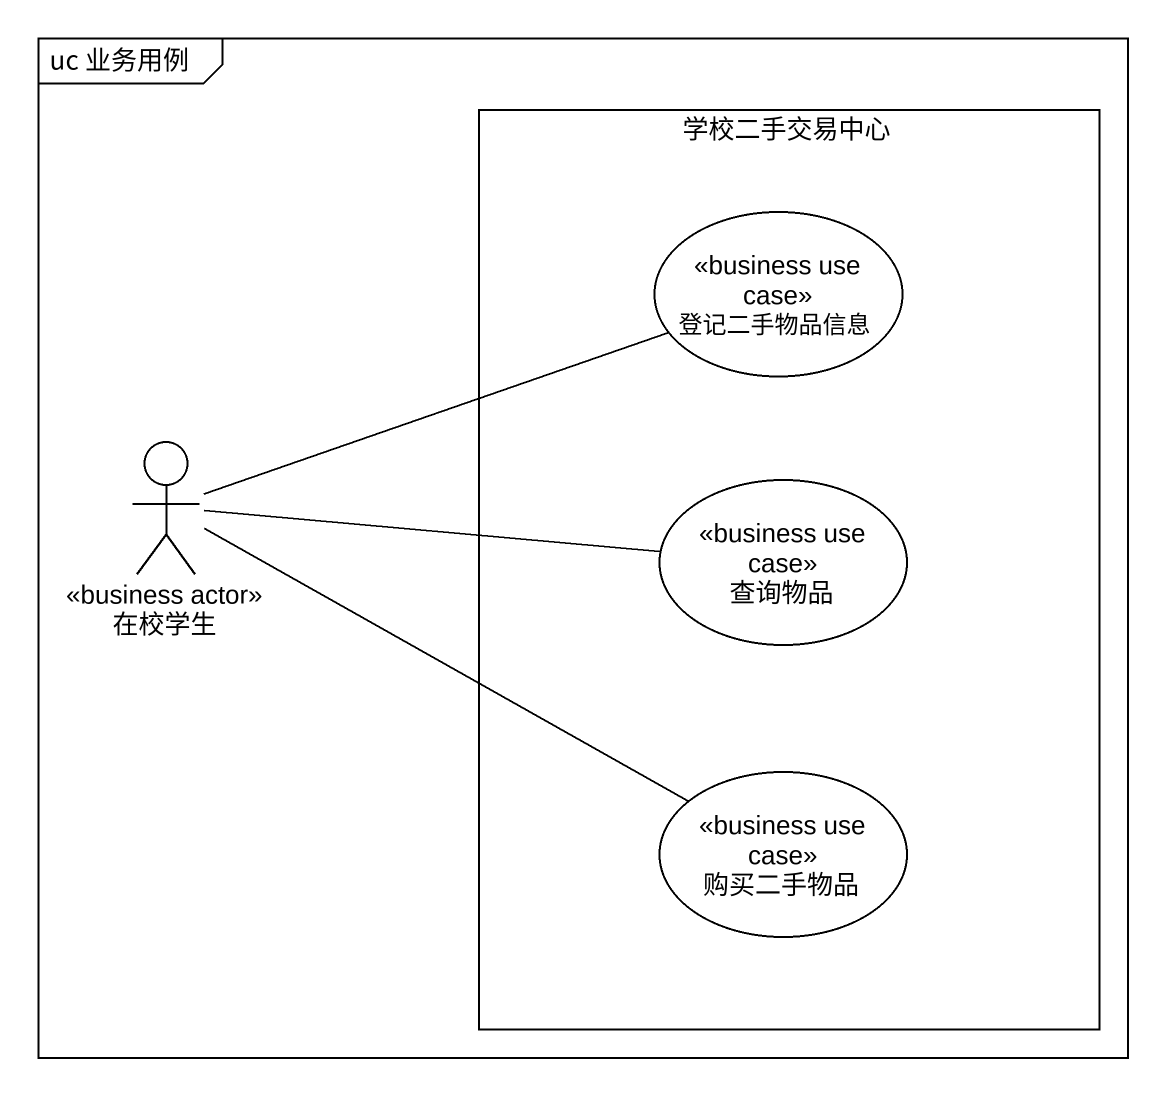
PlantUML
@startuml
mainframe uc 业务用例
rectangle 学校二手交易中心 {
  usecase 登记二手物品信息 <<business use case>>
  usecase 查询物品 <<business use case>>
  usecase 购买二手物品 <<business use case>>
}
actor 在校学生 <<business actor>>
在校学生 -right- 登记二手物品信息
在校学生 -right- 查询物品
在校学生 -right- 购买二手物品
@enduml
